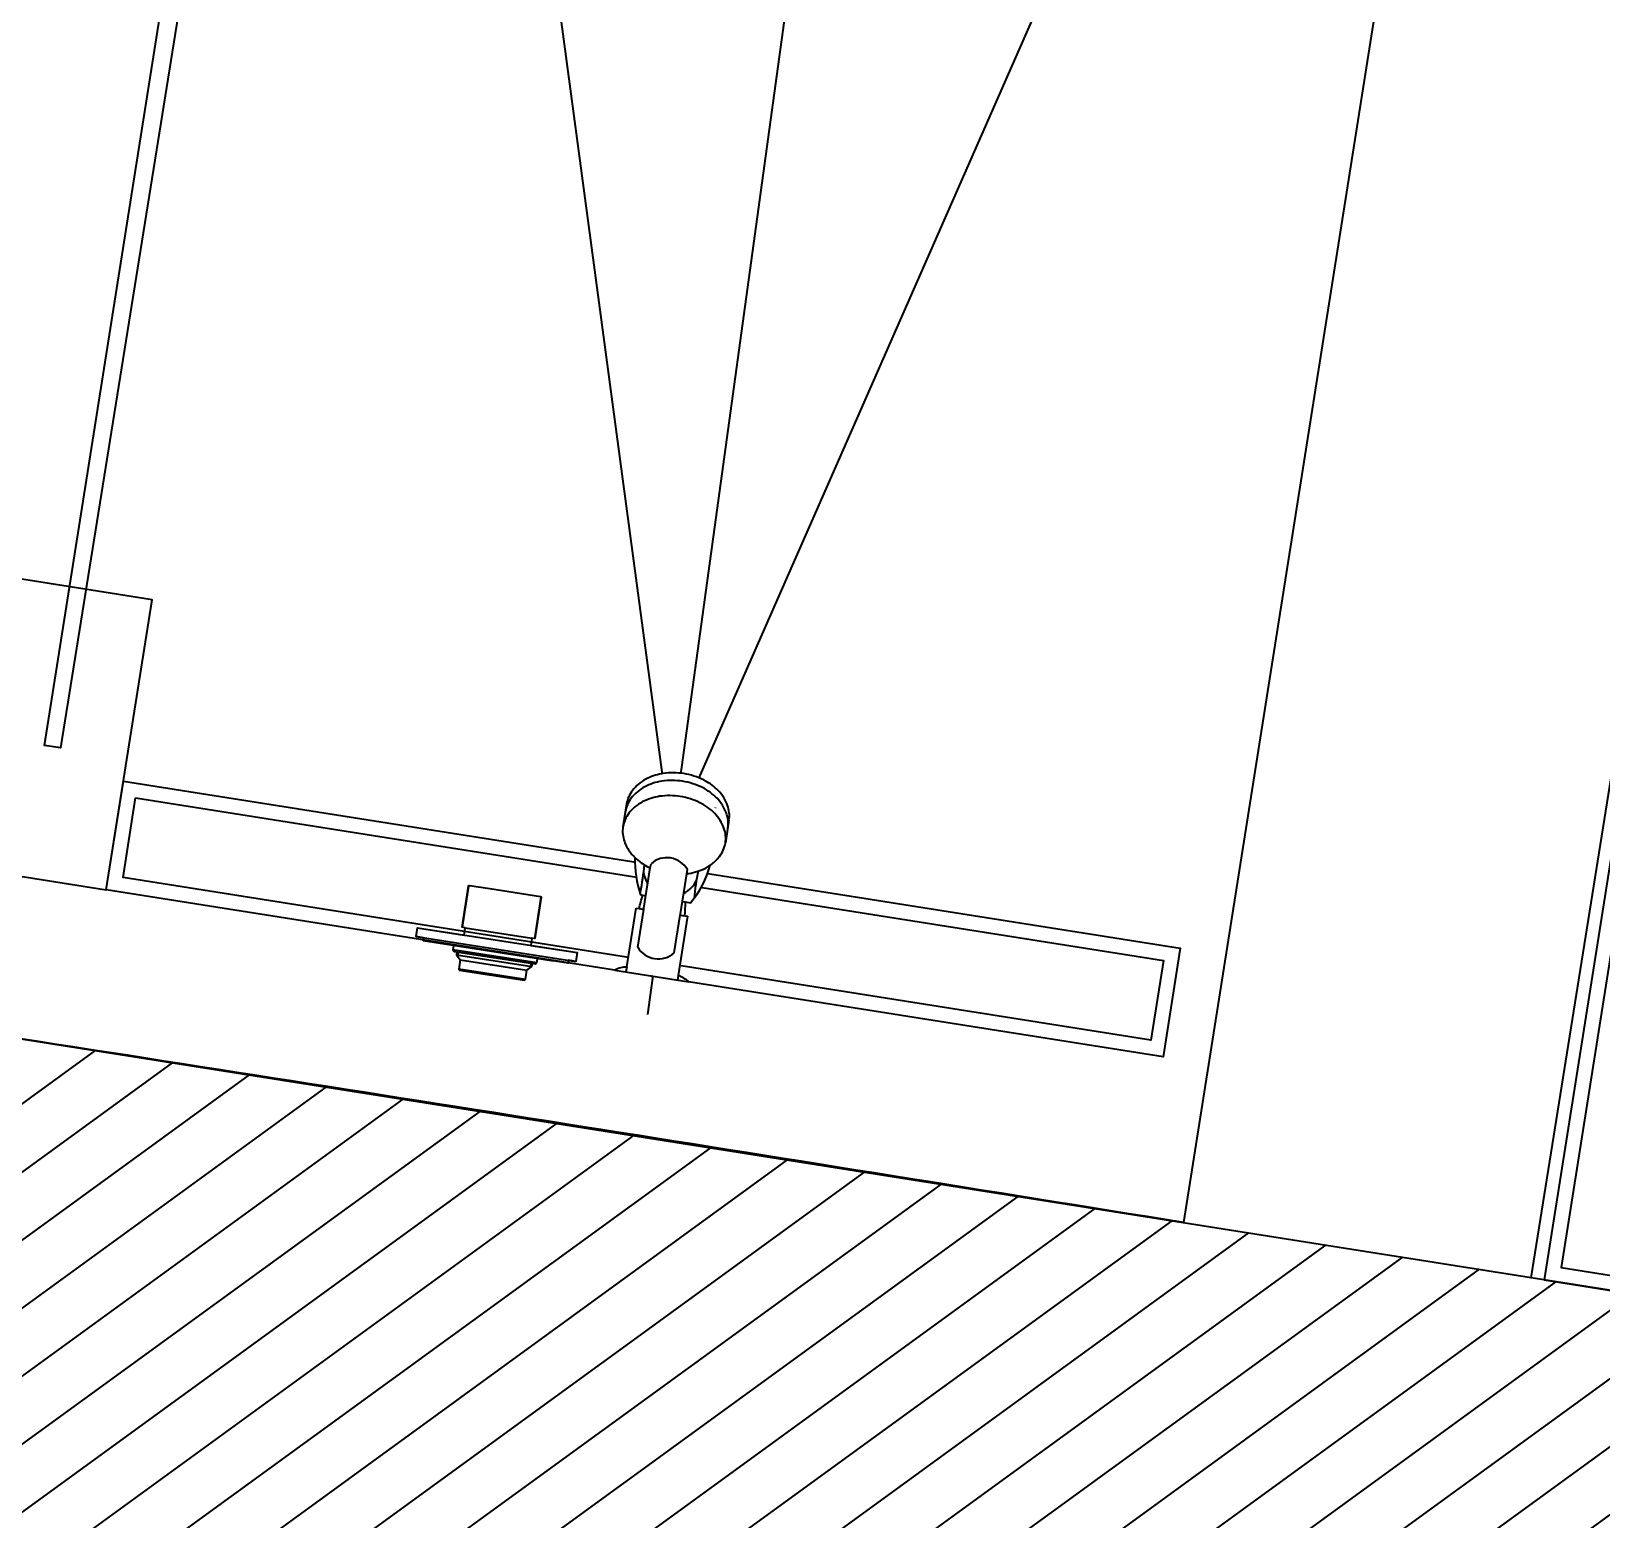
# Model space of a CAD drawing. Extents: x -678889171 to 586587, y -792238163 to 335485.
# Drawn here: x 36764 to 37834, y 42596 to 43609 of the extents above; entities that cross this region are included whole.
import ezdxf
from ezdxf.enums import TextEntityAlignment as Align

# ---------------------------------------------------------------- set-up
doc = ezdxf.new("R2010")
doc.units = 0
doc.header["$MEASUREMENT"] = 0
doc.set_wipeout_variables(frame=1)
for name, color, linetype in [('XR-A-9TH-FLOOR$0$A-WALL', 252, 'Continuous'), ('XR-A-col-910$0$A-COLS', 252, 'Continuous'), ('XR-A-col-910$0$A-COLS-PATT', 252, 'Continuous'), ('XR-A-TYP30$0$A-FURN-SANT', 252, 'Continuous'), ('XR-A-TYP30$0$A-GLAZ', 252, 'Continuous'), ('XR-A-TYP30$0$A-WALL', 252, 'Continuous'), ('XR-A-TYP30$0$A-WALL-PRHT', 252, 'Continuous'), ('XR-A-TYP30$0$XR-A-TYP-2-4-5-6-7-8-9-10$0$I-WC', 252, 'Continuous'), ('XR-A-TYP30$0$XR-A-TYP-2-4-5-6-7-8-9-10$0$XREF_3BR$0$I-WC', 252, 'Continuous'), ('XR-A-TYP30$0$XR-A-TYP-2-4-5-6-7-8-9-10$0$XREF_3BR$0$WC-SERIAL', 252, 'Continuous'), ('XR-Typ29 7th to11Th$0$I-WC', 252, 'Continuous'), ('XR-Typ29 7th to11Th$0$XR-A-TYP-7-8-9-10$0$A-WALL', 252, 'Continuous')]:
    doc.layers.add(name, color=color, linetype=linetype)
doc.layers.add('XR-A-col-910$0$MOD-COL', color=252, linetype='Continuous', lineweight=50)
doc.styles.add('XR-A-TYP30$0$XR-A-TYP-2-4-5-6-7-8-9-10$0$XREF_3BR$0$Standard', font='arial.ttf')

# ---------------------------------------------------------------- blocks, each defined once
blk = doc.blocks.new('*U1541')
at = {"layer": 'XR-A-col-910$0$A-COLS-PATT'}
h = blk.add_hatch(dxfattribs=at)
h.set_pattern_fill('ANSI31', color=256, scale=300)
h.set_pattern_definition([(45, (-3150, -50), (-26.51650429449553, 26.51650429449553), [])])
h.paths.add_polyline_path([(-18983.46579891467, 85098.79667194281), (-15333.46579891467, 85098.79667194281), (-15333.46579891467, 84748.79667194281), (-18983.46579891467, 84748.79667194281)])
at = {"layer": 'XR-A-col-910$0$A-COLS'}
blk.add_lwpolyline([(-18983.46579891467, 85098.79667194281), (-15333.46579891467, 85098.79667194281), (-15333.46579891467, 84748.79667194281), (-18983.46579891467, 84748.79667194281)], close=True, dxfattribs=at)
blk = doc.blocks.new('XR-A-col-910')
at = {"layer": 'XR-A-col-910$0$MOD-COL', "rotation": 351.0171996988079}
blk.add_blockref('*U1541', (43200.67081723503, -57330.50998665452), dxfattribs=at)
blk = doc.blocks.new('XR-Typ29 7th to11Th')
at = {"layer": 'XR-Typ29 7th to11Th$0$I-WC', "extrusion": (1.832151280334269e-09, 1.177916946058907e-08, 1)}
for points, elevation in [([(40669.64491442077, 29224.85879958477), (40814.79826123487, 30142.40618272418), (40740.72138977252, 30154.13721483319), (40595.56804295842, 29236.58983169384)], 0.0004411394527067387), ([(40661.33213584035, 29236.29985339431), (40803.35720742536, 30134.09340414372), (40749.03416835293, 30142.69616102372), (40607.00909676792, 29244.9026102743)], 0.0004411401554795011)]:
    blk.add_lwpolyline(points, close=True, dxfattribs=dict(at, elevation=elevation))
at = {"layer": 'XR-Typ29 7th to11Th$0$XR-A-TYP-7-8-9-10$0$A-WALL'}
blk.add_lwpolyline([(41622.28772780263, 29074.46709727038), (40586.65373341506, 29238.02560217006), (40897.6714063348, 31183.12510535267)], dxfattribs=at)
blk = doc.blocks.new('XR-A-TYP30$0$XR-A-TYP-2-4-5-6-7-8-9-10$0$XREF_3BR$0$Ct370p')
at = {"layer": 'XR-A-TYP30$0$XR-A-TYP-2-4-5-6-7-8-9-10$0$XREF_3BR$0$WC-SERIAL', "style": 'XR-A-TYP30$0$XR-A-TYP-2-4-5-6-7-8-9-10$0$XREF_3BR$0$Standard', "flags": 3}
blk.add_attdef('SERIAL', text='', height=0.02360326905531, dxfattribs=at).set_placement((0.013053269065189, 0.05452467059470933), align=Align.TOP_CENTER)
blk.add_wipeout([(-0.028394533640589976, -0.08167026263266136), (-0.03280341146736238, -0.0876528990817458), (-0.03530892857138213, -0.09737965598514914), (-0.035136792619402175, -0.10000674821827153), (-0.03530892857138213, -0.11310750476459829), (-0.034672489861335, -0.11812964115800438), (-0.03399376051053123, -0.12026481073413123), (-0.03169535574110673, -0.12467462868254879), (-0.030490269089041268, -0.12637591477743948), (-0.028346489952548536, -0.12886672461713916), (-0.024967182829266535, -0.13184956782375729), (-0.021371133534733126, -0.13422966254844446), (-0.017323552462297165, -0.1362513712598825), (-0.007039916928082535, -0.1390812141457661), (6.383782391561232e-16, -0.1396127845297244), (0.0056207738788511125, -0.139274627884591), (0.013920192676947746, -0.13749855718768556), (0.02019000502768021, -0.13488547200651044), (0.0223342851002132, -0.1336512179699615), (0.025672044717887386, -0.13130298177381225), (0.02748837580757077, -0.12971762033347728), (0.029363366228942527, -0.12775745899427493), (0.03177518316015836, -0.1245520152839123), (0.03280341146736393, -0.12283426166800143), (0.033889404091870884, -0.12053338333725783), (0.03467248986133685, -0.11812964115800548), (0.03505092580157825, -0.11632032304389987), (0.03522675744368441, -0.11492463414783147), (0.035255188945271215, -0.09884968914884067), (0.035168789236473826, -0.09500832171972125), (0.034331673818416834, -0.0911832686471143), (0.03357468858506896, -0.08920509166864768), (0.03280341146738192, -0.08765289908178128), (0.030449642952920394, -0.08405825631295505), (0.028559559154060117, -0.08184327687054718), (0.026307965238111658, -0.07970874037865613), (0.024144792638722774, -0.07803803796698913), (0.023240962983347754, -0.07301715831169905), (0.022123742917416797, -0.06842594185726639), (0.021242870636790954, -0.06544164951281178), (0.020192534355596647, -0.06233881264188704), (0.019106081770375847, -0.05949855944066973), (0.0163765181752704, -0.053466309554627556), (0.014791852178181998, -0.05346630955462778), (0.01572925277675069, -0.04401936840408113), (0.017878867885375602, -0.04401936840408113), (0.017878867885375602, -0.0034164592020209106), (0.02012115820702677, -0.0028407759444121217), (0.021926675058301336, -0.0021498784647212277), (0.021926675058301336, -0.0021498784647212277), (0.024004295130082454, -0.0010672618770982134), (0.025582764808324637, -2.3037127760972e-15), (-0.025582764808324665, -2.3037127760972e-15), (-0.023786621340056158, -0.0009930409011281727), (-0.021853153474450687, -0.00187395849496505), (-0.02057559669457884, -0.0023587994849085248), (-0.02057559669457884, -0.0023587994849085248), (-0.019460050016521506, -0.0027230121892907466), (-0.017878867885372088, -0.003149409473657022), (-0.017878867885372088, -0.04401936840408113), (-0.01572925277675076, -0.04401936840408113), (-0.015580575470558009, -0.045873803244141226), (-0.015488738554514367, -0.046924071617617635), (-0.015316074087542056, -0.04874834827487021), (-0.015166352557749833, -0.05020355091019829), (-0.015050918956778694, -0.05126051734550241), (-0.014791852178182033, -0.05346630955462778), (-0.018280218076060624, -0.053466309554627556), (-0.019384244511312945, -0.055369037041737734), (-0.02080808552752321, -0.058062515937961384), (-0.02249592725032004, -0.06171285632734455), (-0.0240536618347284, -0.06572352555650932), (-0.024880769824878357, -0.06823454724151656), (-0.025443293367637537, -0.07016776449430459), (-0.02593161859486745, -0.0720537927953894), (-0.02634110969262564, -0.07384392600058012), (-0.02666749083238882, -0.07546551205610239), (-0.027050055755886517, -0.07770669123854562), (-0.02722785039876257, -0.07894550163051142), (-0.027441826386291668, -0.08072540138514767)]).dxf.layer = 'XR-A-TYP30$0$A-FURN-SANT'
at = {"layer": 'XR-A-TYP30$0$A-FURN-SANT'}
for p, q in [((-0.01787886788537918, 5.068153141252196e-05), (-0.01787886788537918, -0.003149409473650167)), ((0.01787886788537207, -0.003416459202021827), (0.01787886788537207, 0)), ((-0.01787886788537918, -0.003149409473650167), (-0.01787886788537207, -0.04401936840407927)), ((0.01787886788537207, -0.003416459202021827), (0.01787886788537207, -0.04401936840407927)), ((-0.01253571428572542, -0.01794291607074427), (-0.01253571428573252, -0.04401936840407927)), ((0.01253571428572542, -0.01794291607075138), (0.01253571428572542, -0.04401936840407217)), ((-0.01572925277675097, -0.04401936840407927), (-0.01787886788537207, -0.04401936840407927)), ((-0.01253571428573252, -0.04401936840407927), (-0.01572925277675097, -0.04401936840407927)), ((-0.01253571428573252, -0.04401936840407927), (-0.01253571428573252, -0.04489191204963561)), ((-0.01253571428573252, -0.04489191204963561), (-0.01253571428573252, -0.0725813780138509)), ((0.01572925277674386, -0.04401936840407927), (0.01253571428572542, -0.04401936840407217)), ((0.01253571428572542, -0.04401936840407217), (0.01253571428572542, -0.04489191204963561)), ((0.01253571428572542, -0.04489191204963561), (0.01253571428572542, -0.0725813780138509)), ((0.01787886788537207, -0.04401936840407927), (0.01572925277674386, -0.04401936840407927)), ((-0.01253571428573252, -0.0725813780138509), (-0.01253571428573252, -0.07552144434121999)), ((0.01253571428572542, -0.0725813780138509), (0.01253571428571831, -0.07552144434121999)), ((-0.03530892857138923, -0.1131075047645922), (-0.03530892857138923, -0.09737965598515075)), ((0.03530892857138213, -0.1131075047645922), (0.03530892857138213, -0.09737965598515075)), ((-0.02500000000003411, -0.1197072267789352), (-0.02500000000004121, -0.1202908552428426))]:
    blk.add_line(p, q, dxfattribs=at)
for points in [[(-0.02558276480832689, 0, 0.07768893097304896), (-0.01787886788537918, -0.003149409473650167)], [(0.01787886788537207, -0.003416459202021827, 0.1146559638912077), (0.02558276480831978, 0, -2.040379481594676)], [(-0.01572925277675097, -0.04401936840407927, 0.01175441006582145), (-0.01479185217818468, -0.05346630955462217, 0.8715293411082307)], [(0.01572925277674386, -0.04401936840407927, -0.01175441006582145), (0.01479185217818468, -0.05346630955462928, -0.8715293411082307)], [(-0.01462501648335746, -0.05346630955462217), (-0.01828021807606461, -0.05346630955462217, 0.1094724859775199), (-0.02744182638630122, -0.08072540138514483, 0.08638782816952728)], [(-0.01989606771524421, -0.07544726087879638, 0.02660990824048174), (-0.02022660230851159, -0.05692614523355388, 42.43089830861947)], [(-0.01253571428572542, -0.05897033866697399, 0.1789384641164113), (-0.02004013117829828, -0.06985982463141482, -7.981731971230445)], [(-0.01253571428573252, -0.05346630955462928), (-0.01462501648335746, -0.05346630955462217, 0.1618948752590729)], [(0.01479185217818468, -0.05346630955462928), (0.01253571428572542, -0.05346630955462928, 0.1618948752590729)], [(0.01691803074659504, -0.06985982463141482, 0.1229984033059245), (0.01253571428571831, -0.06172317449054532, -7.981731971230445)], [(0.01637651817527086, -0.05346630955462928), (0.01479185217818468, -0.05346630955462928, 0.1618948752590729)], [(0.02414479263871527, -0.07803803796699071, 0.07994677568552638), (0.01637651817527086, -0.05346630955462928, -0.2371822571315181)], [(0.01693986077971488, -0.07407566606780591, -0.01704061555800538), (0.01678265095100784, -0.05509211075103337, -135.1754357065881)], [(-0.01253571428573252, -0.0725813780138509, 0.007695850881152427), (-0.01392019267694877, -0.0729886035620595, 0.08582688903698608), (-0.02496718282925769, -0.07863759292597905, 0.02845035186401349), (-0.02744182638630122, -0.08072540138514483, 0.1267266876470203)], [(0.02414479263871527, -0.07803803796699071, 0.07879074585196283), (0.01392019267694167, -0.0729886035620666, 0.007695850881154122), (0.01253571428572542, -0.0725813780138509, 0.0755080478063295)], [(-0.02744182638630122, -0.08072540138514483, 0.01178267698383225), (-0.02839453364060063, -0.08167026263266308, 0.06553096877080353), (-0.03280341146737697, -0.08765289908176754, 0.1267266876470203), (-0.03530892857138923, -0.09737965598515075, 0.1267266876470189)], [(0.03530892857138213, -0.09737965598515075, 0.1267266876470196), (0.03280341146736276, -0.08765289908176044, 0.07566636179296912), (0.02758178325923666, -0.08085871515328336, 0.03014889810885108), (0.02496718282925769, -0.07863759292597905, 0.006988881818005764), (0.02414479263871527, -0.07803803796699071, 0.007695850881154122)], [(-0.03530892857138923, -0.09737965598515075, 0.1267266876470189), (-0.03280341146737697, -0.1071064128885411, 0.1060572036859059), (-0.02496718282925769, -0.1161217190443224, 0.08582688903697783), (-0.01392019267694877, -0.121770708408242, 0.07550804780632711), (0, -0.1238849357502829, 0.07550804780627629), (0.01392019267694167, -0.1217707084082491, 0.08582688903695451), (0.02496718282925059, -0.1161217190443224, 0.1060572036858709), (0.03280341146736987, -0.1071064128885482, 0.1267266876470189), (0.03530892857138213, -0.09737965598515075, 0.1267266876470196)], [(0.03525518894525703, -0.0988496891488353, 0.01827226931952903), (0.03530892857138213, -0.09737965598515075, 0.1267266876470196)], [(-0.03530892857138213, -0.1078148961091898, 0.1267266876470189), (-0.03280341146737697, -0.1175416530125872, 0.1060572036859059), (-0.0249671828292648, -0.1265569591683615, 0.08582688903697783), (-0.01392019267695588, -0.1322059485322811, 0.07550804780632711), (-7.105427357601002e-15, -0.1343201758743291, 0.07550804780627629), (0.01392019267694877, -0.1322059485322882, 0.08582688903695451), (0.02496718282925769, -0.1265569591683686, 0.1060572036858709), (0.03280341146736987, -0.1175416530125872, 0.1267266876470182), (0.03530892857138213, -0.1078148961091969, 0.1267266876470196)], [(-0.03530892857138923, -0.1131075047645922, 0.1267266876470189), (-0.03280341146738408, -0.1228342616679825, 0.1060572036859059), (-0.02496718282925769, -0.1318495678237568, 0.07797044952644439), (-0.01500000000005031, -0.1371442304635266, 0.00780421401378509), (-0.01392019267695588, -0.1374985571876763, 0.07550804780632711), (-1.4210854715202e-14, -0.1396127845297244, 0.07550804780627629), (0.01392019267694877, -0.1374985571876834, 0.007804214013386815), (0.01499999999998636, -0.1371442304635409, 0.07797044952682124), (0.02496718282925059, -0.1318495678237639, 0.1060572036858709), (0.03280341146736987, -0.1228342616679825, 0.1267266876470182), (0.03530892857138213, -0.1131075047645922, 0.1267266876470196)]]:
    blk.add_lwpolyline(points, format="xyb", dxfattribs=at)
blk.add_lwpolyline([(0.02558276480831978, 0), (-0.02558276480832689, 0)], dxfattribs=at)
for centre, start, end in [((0, -0.02824655702448808), 39.41825116124259, 140.5817488387574), ((0, -0.06521780338748329), 219.4182511612426, 320.5817488387574)]:
    blk.add_arc(centre, 0.01622680343003299, start, end, dxfattribs=at)
blk.add_point((-7.105427357601002e-15, 0), dxfattribs=at)
blk.add_point((-7.105427357601002e-15, 0), dxfattribs=at)
blk = doc.blocks.new('XR-A-TYP30$0$XR-A-TYP-2-4-5-6-7-8-9-10$0$XREF_3BR$0$SHOWER C')
at = {"layer": 'XR-A-TYP30$0$A-FURN-SANT'}
for p, q in [((4659.622074720653, 6577.178021889929), (4656.62212952791, 6574.178076697193)), ((4657.542112720344, 6572.178113235357), (4657.542112720344, 6575.09805988954)), ((4660.122065586096, 6584.17789400633), (4659.622074720661, 6583.677903140859)), ((4659.622074720661, 6583.677903140859), (4705.621234342638, 6583.677903140851)), ((4659.622074720661, 6583.677903140859), (4659.622074720653, 6577.178021889929)), ((4705.62123434263, 6577.178021889929), (4659.622074720653, 6577.178021889929)), ((4705.121243477159, 6584.17789400633), (4660.122065586096, 6584.17789400633)), ((4705.621234342638, 6583.677903140851), (4705.121243477159, 6584.17789400633)), ((4705.62123434263, 6577.178021889929), (4705.621234342638, 6583.677903140851)), ((4708.621179535345, 6574.178076697186), (4705.62123434263, 6577.178021889929)), ((4707.701196342947, 6572.178113235357), (4707.70119634294, 6575.09805988954)), ((4737.620649731834, 6566.166534751719), (4627.622659331457, 6566.178222849892)), ((4732.620741077262, 6568.166498213563), (4642.622385295137, 6568.178186311714)), ((4654.622166066089, 6572.178113235357), (4653.622184335167, 6571.178131504443)), ((4653.622184335167, 6571.178131504443), (4711.621124728088, 6571.178131504443)), ((4653.622184335167, 6571.178131504443), (4653.622184335167, 6568.178186311714)), ((4710.621142997181, 6572.17811323535), (4654.622166066089, 6572.178113235357)), ((4708.621179535345, 6574.178076697186), (4656.62212952791, 6574.178076697193)), ((4656.62212952791, 6574.178076697193), (4656.622129527917, 6572.17811323535)), ((4708.621179535345, 6572.178113235357), (4708.621179535345, 6574.178076697186)), ((4711.621124728088, 6571.178131504443), (4710.621142997181, 6572.17811323535)), ((4711.621124728088, 6568.178186311714), (4711.621124728088, 6571.178131504443)), ((4737.620649731842, 6560.16664436624), (4627.62265933145, 6560.178332464406)), ((4657.622111258825, 6555.069625797485), (4657.622111258825, 6526.667256380671)), ((4659.622074720653, 6555.26962214362), (4659.622074720653, 6555.26962214362)), ((4659.622074720653, 6555.26962214362), (4659.622074720661, 6555.069625797485)), ((4705.62123434263, 6555.069625797485), (4659.622074720661, 6555.069625797485)), ((4705.62123434263, 6555.069625797485), (4705.621234342638, 6555.269622143613)), ((4707.621197804438, 6555.26962214362), (4707.621197804438, 6555.26962214362)), ((4707.62119780443, 6526.667256380664), (4707.62119780443, 6555.069625797485))]:
    blk.add_line(p, q, dxfattribs=at)
blk.add_lwpolyline([(4693.121462706215, 6526.167265515214), (4693.121462706215, 6526.167265515214), (4658.122102124267, 6526.167265515214, -0.4142135623698984), (4657.622111258825, 6526.667256380671), (4657.622111258825, 6555.069625797485), (4659.622074720661, 6555.069625797485), (4659.622074720653, 6555.26962214362), (4659.622074720653, 6555.26962214362), (4659.622074720653, 6555.26962214362), (4659.622074720653, 6555.26962214362), (4659.622074720661, 6560.158332829793), (4627.62265933145, 6560.158332829793), (4627.622659331457, 6566.178222849892), (4632.622567986, 6566.178222849885), (4632.622567985993, 6568.178186311707), (4732.620741077262, 6568.166498213563), (4732.620741077262, 6566.166534751719), (4737.620649731834, 6566.166534751719), (4737.620649731842, 6560.16664436624), (4705.62123434263, 6560.158332829793), (4705.621234342638, 6555.269622143613), (4705.621234342638, 6555.269622143613), (4705.621234342638, 6555.269622143613), (4705.621234342638, 6555.269622143613), (4705.62123434263, 6555.069625797485), (4707.62119780443, 6555.069625797485), (4707.62119780443, 6526.667256380664, -0.4142135623698984), (4707.121206938988, 6526.167265515222), (4693.121462706215, 6526.167265515214)], format="xyb", dxfattribs=at)
blk = doc.blocks.new('XR-A-TYP30')
at = {"layer": 'XR-A-TYP30$0$A-GLAZ', "extrusion": (3.117198411027319e-09, -5.114778593001472e-10, 1), "elevation": 2.504756167884075e-06}
blk.add_lwpolyline([(39658.88161083023, 30137.65077321933), (39670.72277209954, 30135.70477738317), (39584.71231925924, 29599.06683340325), (39573.89444085159, 29600.77955332831)], close=True, dxfattribs=at)
blk.add_wipeout([(39615.9016307685, 29502.413455037396), (40335.89595173227, 29388.44973000968), (40347.60952443854, 29462.529364285605), (39627.61520347475, 29576.493089313317)]).translate(0, 0, 2.416725290637477e-08).dxf.layer = 'XR-A-TYP30$0$A-FURN-SANT'
blk.add_wipeout([(39615.90163076851, 29502.413455037386), (40335.89595173229, 29388.449730009677), (40347.60952443856, 29462.529364285605), (39627.61520347478, 29576.493089313313)]).translate(0, 0, 2.416725290632056e-08).dxf.layer = 'XR-A-TYP30$0$A-FURN-SANT'
at = {"layer": 'XR-A-TYP30$0$A-FURN-SANT'}
blk.add_line((40175.21053448623, 30806.23520382916, 0.0001997950225433686), (39984.76476579416, 29417.43796117786, 0.0003097417121296464), dxfattribs=at)
at = {"layer": 'XR-A-TYP30$0$A-FURN-SANT', "elevation": 0.0001855211973758866}
blk.add_lwpolyline([(39797.22237428775, 31052.25026522277), (40000.83128704278, 29535.30342170208), (40609.97003271183, 30921.89616072539)], dxfattribs=at)
at = {"layer": 'XR-A-TYP30$0$A-FURN-SANT'}
for points, elevation in [([(39627.61520347475, 29576.49308931336), (40347.60952443856, 29462.52936428564), (40335.89595173227, 29388.44973000973), (39615.9016307685, 29502.41345503742)], 2.101724273979614e-05), ([(39635.93067835075, 29565.05399504908), (40336.17043017426, 29454.21388940972), (40327.5804768564, 29399.88882427397), (39627.34072503277, 29510.72892991339)], 2.101757430959117e-05)]:
    blk.add_lwpolyline(points, close=True, dxfattribs=dict(at, elevation=elevation))
at = {"layer": 'XR-A-TYP30$0$A-WALL'}
blk.add_line((40610.03395834293, 30921.88586192392, -1.097984174601687e-06), (40349.77483744567, 29275.6216847966, -7.407221087000229e-07), dxfattribs=at)
blk.add_arc((19191.64399505607, -101997.8371408832, -0.0001833513432836447), 132967.6182113567, 80.84403725712053, 81.19034904504116, dxfattribs=at)
at = {"layer": 'XR-A-TYP30$0$A-WALL-PRHT', "ltscale": 0.05, "extrusion": (3.099810279758397e-09, -6.249323354243502e-10, 1), "elevation": -0.0001050215294024273}
blk.add_lwpolyline([(39517.13267133141, 29518.06307144472), (39615.9024414836, 29502.4255363422), (39647.17751168851, 29699.96507664664), (39548.40774153632, 29715.60261174903)], close=True, dxfattribs=at)
at = {"layer": 'XR-A-TYP30$0$XR-A-TYP-2-4-5-6-7-8-9-10$0$I-WC', "rotation": 171.1971320464507}
blk.add_blockref('XR-A-TYP30$0$XR-A-TYP-2-4-5-6-7-8-9-10$0$XREF_3BR$0$SHOWER C', (45513.76855588843, 35234.24507161358, -0.0001501223732057317), dxfattribs=at)
at = {"layer": 'XR-A-TYP30$0$XR-A-TYP-2-4-5-6-7-8-9-10$0$XREF_3BR$0$I-WC', "xscale": 1000.000000000002, "yscale": 1000.000000000002, "zscale": 1000.000000000002, "rotation": 171.0147049769753}
blk.add_blockref('XR-A-TYP30$0$XR-A-TYP-2-4-5-6-7-8-9-10$0$XREF_3BR$0$Ct370p', (39987.62690927219, 29443.599628225, -2.609059347320907e-05), dxfattribs=at)

msp = doc.modelspace()

# ---------------------------------------------------------------- block references
at = {"layer": 'XR-A-9TH-FLOOR$0$A-WALL'}
msp.add_blockref('XR-A-col-910', (-2800.434649049275, 13522.11598560929), dxfattribs=at)

# ---------------------------------------------------------------- next in the draw order: block references
msp.add_blockref('XR-Typ29 7th to11Th', (-2800.434649049275, 13522.11598560929), dxfattribs=at)

# ---------------------------------------------------------------- next in the draw order: block references
msp.add_blockref('XR-A-TYP30', (-2800.434649049275, 13522.11598560929), dxfattribs=at)

doc.saveas('drawing.dxf')
